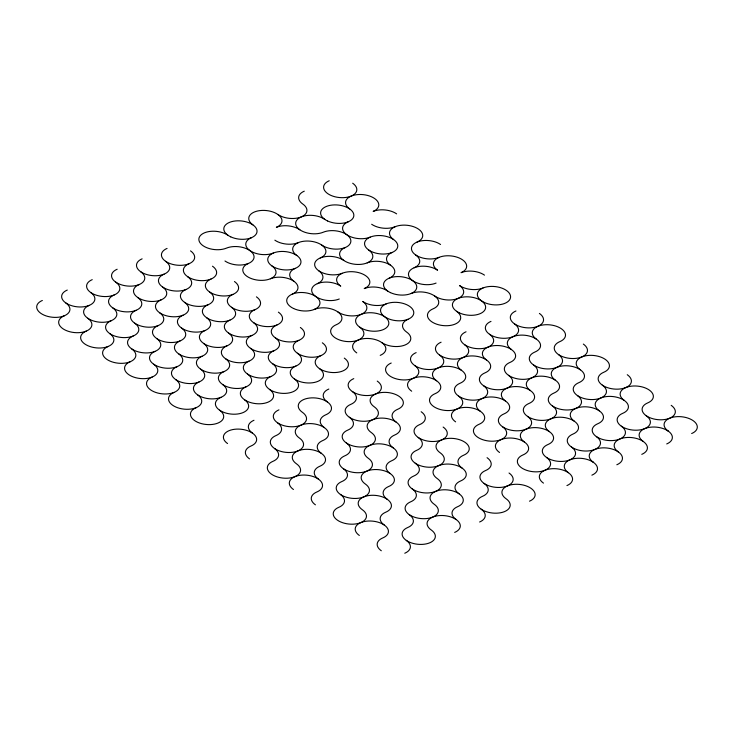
<?xml version="1.0" encoding="UTF-8"?>
<svg xmlns="http://www.w3.org/2000/svg" width="734" height="734" viewBox="0 0 734 734"><rect width="100%" height="100%" fill="white"/><g stroke="black" fill="none" stroke-linecap="round" stroke-linejoin="round"><path stroke-width="1.1" d="M543.472 483.119A16.68 9.157 5.7 0 1 544.967 470.255A16.68 9.157 5.7 0 0 546.454 457.392A16.68 9.157 5.7 0 1 547.949 444.529A16.68 9.157 5.7 0 0 549.436 431.665A16.68 9.157 5.7 0 1 550.931 418.802A16.68 9.157 5.7 0 0 552.418 405.939A16.68 9.157 5.7 0 1 553.913 393.075A16.68 9.157 5.7 0 0 555.399 380.203A16.68 9.157 5.7 0 1 556.895 367.339A16.68 9.157 5.7 0 0 558.381 354.476A16.68 9.157 5.7 0 1 559.877 341.613A16.68 9.157 5.7 0 0 561.363 328.749A16.68 9.157 5.7 0 0 537.903 326.3A16.68 9.157 5.7 0 1 514.451 323.841A16.68 9.157 5.7 0 1 512.956 336.704A16.68 9.157 5.7 0 0 511.47 349.567A16.68 9.157 5.7 0 1 509.974 362.431A16.68 9.157 5.7 0 0 508.488 375.294A16.68 9.157 5.7 0 1 506.992 388.158A16.68 9.157 5.7 0 0 505.506 401.021A16.68 9.157 5.7 0 1 504.01 413.893A16.68 9.157 5.7 0 0 502.524 426.757A16.68 9.157 5.7 0 1 501.028 439.62A16.68 9.157 5.7 0 0 499.542 452.483M583.328 344.072A16.68 9.157 5.7 0 1 581.842 356.935A16.68 9.157 5.7 0 0 580.346 369.798A16.68 9.157 5.7 0 1 578.86 382.662A16.68 9.157 5.7 0 0 577.364 395.525A16.68 9.157 5.7 0 1 575.878 408.388A16.68 9.157 5.7 0 0 574.383 421.252A16.68 9.157 5.7 0 1 572.896 434.115A16.68 9.157 5.7 0 0 571.401 446.978A16.68 9.157 5.7 0 1 569.914 459.842A16.68 9.157 5.7 0 0 568.419 472.714A16.68 9.157 5.7 0 0 544.967 470.255A16.68 9.157 5.7 0 1 521.507 467.797A16.68 9.157 5.7 0 1 523.003 454.933A16.68 9.157 5.7 0 0 524.489 442.07A16.68 9.157 5.7 0 1 525.984 429.207A16.68 9.157 5.7 0 0 527.471 416.343A16.68 9.157 5.7 0 1 528.957 403.48A16.68 9.157 5.7 0 0 530.453 390.616A16.68 9.157 5.7 0 1 531.939 377.753A16.68 9.157 5.7 0 0 533.434 364.89A16.68 9.157 5.7 0 1 534.921 352.026A16.68 9.157 5.7 0 0 536.416 339.163A16.68 9.157 5.7 0 1 537.903 326.3A16.68 9.157 5.7 0 0 539.398 313.427M568.419 472.714A16.68 9.157 5.7 0 1 566.932 485.578M558.381 354.476A16.68 9.157 5.7 0 0 581.842 356.935A16.68 9.157 5.7 0 1 605.293 359.385A16.68 9.157 5.7 0 1 603.807 372.248A16.68 9.157 5.7 0 0 602.311 385.121A16.68 9.157 5.7 0 1 600.825 397.984A16.68 9.157 5.7 0 0 599.329 410.847A16.68 9.157 5.7 0 1 597.843 423.711A16.68 9.157 5.7 0 0 596.347 436.574A16.68 9.157 5.7 0 1 594.861 449.437A16.68 9.157 5.7 0 0 593.366 462.301A16.68 9.157 5.7 0 0 569.914 459.842A16.68 9.157 5.7 0 1 546.454 457.392M593.366 462.301A16.68 9.157 5.7 0 1 591.879 475.164M524.489 442.07A16.68 9.157 5.7 0 0 501.028 439.62A16.68 9.157 5.7 0 1 477.577 437.161A16.68 9.157 5.7 0 1 479.063 424.298A16.68 9.157 5.7 0 0 480.559 411.435A16.68 9.157 5.7 0 1 482.045 398.571A16.68 9.157 5.7 0 0 483.541 385.708A16.68 9.157 5.7 0 1 485.027 372.844A16.68 9.157 5.7 0 0 486.523 359.981A16.68 9.157 5.7 0 1 488.009 347.118A16.68 9.157 5.7 0 0 489.505 334.254A16.68 9.157 5.7 0 1 490.991 321.382M549.436 431.665A16.68 9.157 5.7 0 0 525.984 429.207A16.68 9.157 5.7 0 1 502.524 426.757M455.612 421.848A16.68 9.157 5.7 0 1 457.099 408.976A16.68 9.157 5.7 0 0 458.594 396.112A16.68 9.157 5.7 0 1 460.08 383.249A16.68 9.157 5.7 0 0 461.576 370.386A16.68 9.157 5.7 0 1 463.062 357.522A16.68 9.157 5.7 0 0 464.558 344.659A16.68 9.157 5.7 0 1 466.044 331.796M480.559 411.435A16.68 9.157 5.7 0 0 457.099 408.976A16.68 9.157 5.7 0 1 433.647 406.526A16.68 9.157 5.7 0 1 435.134 393.663A16.68 9.157 5.7 0 0 436.629 380.799A16.68 9.157 5.7 0 1 438.115 367.936A16.68 9.157 5.7 0 0 439.611 355.072A16.68 9.157 5.7 0 1 441.097 342.2M505.506 401.021A16.68 9.157 5.7 0 0 482.045 398.571A16.68 9.157 5.7 0 1 458.594 396.112M411.673 391.204A16.68 9.157 5.7 0 1 413.169 378.34A16.68 9.157 5.7 0 0 414.655 365.477A16.68 9.157 5.7 0 1 416.15 352.614M436.629 380.799A16.68 9.157 5.7 0 0 413.169 378.34A16.68 9.157 5.7 0 1 389.708 375.891A16.68 9.157 5.7 0 1 391.204 363.027M461.576 370.386A16.68 9.157 5.7 0 0 438.115 367.936A16.68 9.157 5.7 0 1 414.655 365.477M627.258 374.707A16.68 9.157 5.7 0 1 625.772 387.57A16.68 9.157 5.7 0 0 624.276 400.434A16.68 9.157 5.7 0 1 622.79 413.297A16.68 9.157 5.7 0 0 621.294 426.16A16.68 9.157 5.7 0 1 619.808 439.024A16.68 9.157 5.7 0 0 618.312 451.896A16.68 9.157 5.7 0 0 594.861 449.437A16.68 9.157 5.7 0 1 571.401 446.978M618.312 451.896A16.68 9.157 5.7 0 1 616.826 464.76M574.383 421.252A16.68 9.157 5.7 0 0 550.931 418.802A16.68 9.157 5.7 0 1 527.471 416.343M530.453 390.616A16.68 9.157 5.7 0 0 506.992 388.158A16.68 9.157 5.7 0 1 483.541 385.708M486.523 359.981A16.68 9.157 5.7 0 0 463.062 357.522A16.68 9.157 5.7 0 1 439.611 355.072M602.311 385.121A16.68 9.157 5.7 0 0 625.772 387.57A16.68 9.157 5.7 0 1 649.223 390.029A16.68 9.157 5.7 0 1 647.737 402.893A16.68 9.157 5.7 0 0 646.25 415.756A16.68 9.157 5.7 0 1 644.755 428.619A16.68 9.157 5.7 0 0 643.268 441.483A16.68 9.157 5.7 0 0 619.808 439.024A16.68 9.157 5.7 0 1 596.347 436.574M643.268 441.483A16.68 9.157 5.7 0 1 641.773 454.346M599.329 410.847A16.68 9.157 5.7 0 0 575.878 408.388A16.68 9.157 5.7 0 1 552.418 405.939M555.399 380.203A16.68 9.157 5.7 0 0 531.939 377.753A16.68 9.157 5.7 0 1 508.488 375.294M511.47 349.567A16.68 9.157 5.7 0 0 488.009 347.118A16.68 9.157 5.7 0 1 464.558 344.659M671.197 405.342A16.68 9.157 5.7 0 1 669.702 418.206A16.68 9.157 5.7 0 0 668.215 431.069A16.68 9.157 5.7 0 0 644.755 428.619A16.68 9.157 5.7 0 1 621.294 426.16M668.215 431.069A16.68 9.157 5.7 0 1 666.72 443.942M624.276 400.434A16.68 9.157 5.7 0 0 600.825 397.984A16.68 9.157 5.7 0 1 577.364 395.525M580.346 369.798A16.68 9.157 5.7 0 0 556.895 367.339A16.68 9.157 5.7 0 1 533.434 364.89M536.416 339.163A16.68 9.157 5.7 0 0 512.956 336.704A16.68 9.157 5.7 0 1 489.505 334.254M691.667 433.528A16.68 9.157 5.7 0 0 693.162 420.665A16.68 9.157 5.7 0 0 669.702 418.206A16.68 9.157 5.7 0 1 646.25 415.756M514.451 323.841A16.68 9.157 5.7 0 1 515.938 310.977M421.169 411.728A16.68 9.157 5.7 0 1 419.683 424.591A16.68 9.157 5.7 0 0 418.187 437.455A16.68 9.157 5.7 0 1 416.701 450.318A16.68 9.157 5.7 0 0 415.205 463.182A16.68 9.157 5.7 0 1 413.719 476.054A16.68 9.157 5.7 0 0 412.224 488.917A16.68 9.157 5.7 0 1 410.737 501.781A16.68 9.157 5.7 0 0 409.242 514.644A16.68 9.157 5.7 0 1 407.755 527.507A16.68 9.157 5.7 0 0 406.26 540.371A16.68 9.157 5.7 0 1 404.773 553.234M381.313 550.775A16.68 9.157 5.7 0 1 382.809 537.912A16.68 9.157 5.7 0 0 384.295 525.049A16.68 9.157 5.7 0 1 385.79 512.185A16.68 9.157 5.7 0 0 387.277 499.322A16.68 9.157 5.7 0 1 388.763 486.459A16.68 9.157 5.7 0 0 390.259 473.595A16.68 9.157 5.7 0 1 391.745 460.732A16.68 9.157 5.7 0 0 393.24 447.868A16.68 9.157 5.7 0 1 394.727 435.005A16.68 9.157 5.7 0 0 396.222 422.142A16.68 9.157 5.7 0 1 397.709 409.278A16.68 9.157 5.7 0 0 399.204 396.406A16.68 9.157 5.7 0 0 375.744 393.956A16.68 9.157 5.7 0 1 352.292 391.497A16.68 9.157 5.7 0 1 350.797 404.361A16.68 9.157 5.7 0 0 349.311 417.233A16.68 9.157 5.7 0 1 347.815 430.096A16.68 9.157 5.7 0 0 346.329 442.96A16.68 9.157 5.7 0 1 344.833 455.823A16.68 9.157 5.7 0 0 343.347 468.687A16.68 9.157 5.7 0 1 341.851 481.55A16.68 9.157 5.7 0 0 340.365 494.413A16.68 9.157 5.7 0 1 338.869 507.277A16.68 9.157 5.7 0 0 337.383 520.14A16.68 9.157 5.7 0 0 360.834 522.599A16.68 9.157 5.7 0 1 384.295 525.049M406.26 540.371A16.68 9.157 5.7 0 0 429.72 542.821A16.68 9.157 5.7 0 0 431.207 529.957A16.68 9.157 5.7 0 1 432.702 517.094A16.68 9.157 5.7 0 0 434.189 504.23A16.68 9.157 5.7 0 1 435.684 491.367A16.68 9.157 5.7 0 0 437.17 478.504A16.68 9.157 5.7 0 1 438.666 465.64A16.68 9.157 5.7 0 0 440.152 452.777A16.68 9.157 5.7 0 1 441.648 439.914A16.68 9.157 5.7 0 0 443.134 427.05M359.348 535.462A16.68 9.157 5.7 0 1 360.834 522.599A16.68 9.157 5.7 0 0 362.33 509.735A16.68 9.157 5.7 0 1 363.816 496.872A16.68 9.157 5.7 0 0 365.312 484A16.68 9.157 5.7 0 1 366.798 471.136A16.68 9.157 5.7 0 0 368.294 458.273A16.68 9.157 5.7 0 1 369.78 445.41A16.68 9.157 5.7 0 0 371.276 432.546A16.68 9.157 5.7 0 1 372.762 419.683A16.68 9.157 5.7 0 0 374.257 406.819A16.68 9.157 5.7 0 1 375.744 393.956A16.68 9.157 5.7 0 0 377.239 381.093M387.277 499.322A16.68 9.157 5.7 0 0 363.816 496.872A16.68 9.157 5.7 0 1 340.365 494.413M315.418 504.827A16.68 9.157 5.7 0 1 316.904 491.954A16.68 9.157 5.7 0 0 318.4 479.091A16.68 9.157 5.7 0 1 319.886 466.228A16.68 9.157 5.7 0 0 321.382 453.364A16.68 9.157 5.7 0 1 322.868 440.501A16.68 9.157 5.7 0 0 324.364 427.638A16.68 9.157 5.7 0 1 325.85 414.774A16.68 9.157 5.7 0 0 327.346 401.911A16.68 9.157 5.7 0 1 328.832 389.048M293.453 489.505A16.68 9.157 5.7 0 1 294.94 476.641A16.68 9.157 5.7 0 0 296.435 463.778A16.68 9.157 5.7 0 1 297.921 450.915A16.68 9.157 5.7 0 0 299.417 438.051A16.68 9.157 5.7 0 1 300.903 425.179A16.68 9.157 5.7 0 0 302.399 412.315A16.68 9.157 5.7 0 1 303.885 399.452A16.68 9.157 5.7 0 1 327.346 401.911M318.4 479.091A16.68 9.157 5.7 0 0 294.94 476.641A16.68 9.157 5.7 0 1 271.479 474.182A16.68 9.157 5.7 0 1 272.975 461.319A16.68 9.157 5.7 0 0 274.461 448.456A16.68 9.157 5.7 0 1 275.956 435.592A16.68 9.157 5.7 0 0 277.443 422.729A16.68 9.157 5.7 0 1 278.938 409.866M321.382 453.364A16.68 9.157 5.7 0 0 297.921 450.915A16.68 9.157 5.7 0 1 274.461 448.456M249.514 458.869A16.68 9.157 5.7 0 1 251.01 446.006A16.68 9.157 5.7 0 0 252.496 433.133A16.68 9.157 5.7 0 1 253.992 420.27M227.549 443.547A16.68 9.157 5.7 0 1 229.045 430.684A16.68 9.157 5.7 0 1 252.496 433.133M418.187 437.455A16.68 9.157 5.7 0 0 441.648 439.914A16.68 9.157 5.7 0 1 465.099 442.363A16.68 9.157 5.7 0 1 463.613 455.227A16.68 9.157 5.7 0 0 462.117 468.099A16.68 9.157 5.7 0 1 460.631 480.963A16.68 9.157 5.7 0 0 459.135 493.826A16.68 9.157 5.7 0 1 457.649 506.689A16.68 9.157 5.7 0 0 456.153 519.553A16.68 9.157 5.7 0 0 432.702 517.094A16.68 9.157 5.7 0 1 409.242 514.644M456.153 519.553A16.68 9.157 5.7 0 1 454.667 532.416M390.259 473.595A16.68 9.157 5.7 0 0 366.798 471.136A16.68 9.157 5.7 0 1 343.347 468.687M324.364 427.638A16.68 9.157 5.7 0 0 300.903 425.179A16.68 9.157 5.7 0 1 277.443 422.729M487.064 457.686A16.68 9.157 5.7 0 1 485.578 470.549A16.68 9.157 5.7 0 0 484.082 483.412A16.68 9.157 5.7 0 1 482.596 496.276A16.68 9.157 5.7 0 0 481.1 509.139A16.68 9.157 5.7 0 1 479.614 522.002M459.135 493.826A16.68 9.157 5.7 0 0 435.684 491.367A16.68 9.157 5.7 0 1 412.224 488.917M393.24 447.868A16.68 9.157 5.7 0 0 369.78 445.41A16.68 9.157 5.7 0 1 346.329 442.96M481.1 509.139A16.68 9.157 5.7 0 0 504.561 511.598A16.68 9.157 5.7 0 0 506.056 498.735A16.68 9.157 5.7 0 1 507.543 485.871A16.68 9.157 5.7 0 0 509.029 473.008M462.117 468.099A16.68 9.157 5.7 0 0 438.666 465.64A16.68 9.157 5.7 0 1 415.205 463.182M396.222 422.142A16.68 9.157 5.7 0 0 372.762 419.683A16.68 9.157 5.7 0 1 349.311 417.233M529.508 501.184A16.68 9.157 5.7 0 0 531.003 488.321A16.68 9.157 5.7 0 0 507.543 485.871A16.68 9.157 5.7 0 1 484.082 483.412M352.292 391.497A16.68 9.157 5.7 0 1 353.779 378.634M234.458 281.517A16.68 9.157 5.7 0 1 232.972 294.38A16.68 9.157 5.7 0 0 231.476 307.243A16.68 9.157 5.7 0 1 229.99 320.107A16.68 9.157 5.7 0 0 228.494 332.979A16.68 9.157 5.7 0 1 227.008 345.842A16.68 9.157 5.7 0 0 225.512 358.706A16.68 9.157 5.7 0 1 224.026 371.569A16.68 9.157 5.7 0 0 222.53 384.433A16.68 9.157 5.7 0 1 221.044 397.296A16.68 9.157 5.7 0 0 219.549 410.159A16.68 9.157 5.7 0 1 218.062 423.023A16.68 9.157 5.7 0 1 194.602 420.573A16.68 9.157 5.7 0 1 196.097 407.7A16.68 9.157 5.7 0 0 197.584 394.837A16.68 9.157 5.7 0 1 199.079 381.974A16.68 9.157 5.7 0 0 200.565 369.11A16.68 9.157 5.7 0 1 202.061 356.247A16.68 9.157 5.7 0 0 203.547 343.384A16.68 9.157 5.7 0 1 205.043 330.52A16.68 9.157 5.7 0 0 206.529 317.657A16.68 9.157 5.7 0 1 208.016 304.793A16.68 9.157 5.7 0 0 209.511 291.93A16.68 9.157 5.7 0 1 210.997 279.067A16.68 9.157 5.7 0 0 212.493 266.203M256.423 296.839A16.68 9.157 5.7 0 1 254.937 309.702A16.68 9.157 5.7 0 0 253.441 322.565A16.68 9.157 5.7 0 1 251.955 335.429A16.68 9.157 5.7 0 0 250.459 348.292A16.68 9.157 5.7 0 1 248.973 361.156A16.68 9.157 5.7 0 0 247.477 374.019A16.68 9.157 5.7 0 1 245.991 386.882A16.68 9.157 5.7 0 0 244.495 399.746A16.68 9.157 5.7 0 1 243.009 412.618A16.68 9.157 5.7 0 1 219.549 410.159M196.097 407.7A16.68 9.157 5.7 0 1 172.637 405.251A16.68 9.157 5.7 0 1 174.123 392.387A16.68 9.157 5.7 0 0 175.619 379.524A16.68 9.157 5.7 0 1 177.105 366.661A16.68 9.157 5.7 0 0 178.601 353.797A16.68 9.157 5.7 0 1 180.087 340.925A16.68 9.157 5.7 0 0 181.582 328.061A16.68 9.157 5.7 0 1 183.069 315.198A16.68 9.157 5.7 0 0 184.564 302.335A16.68 9.157 5.7 0 1 186.051 289.471A16.68 9.157 5.7 0 0 187.546 276.608A16.68 9.157 5.7 0 1 189.033 263.745A16.68 9.157 5.7 0 0 190.528 250.881M221.044 397.296A16.68 9.157 5.7 0 1 197.584 394.837M174.123 392.387A16.68 9.157 5.7 0 1 150.672 389.928A16.68 9.157 5.7 0 1 152.158 377.065A16.68 9.157 5.7 0 0 153.654 364.202A16.68 9.157 5.7 0 1 155.14 351.338A16.68 9.157 5.7 0 0 156.636 338.475A16.68 9.157 5.7 0 1 158.122 325.612A16.68 9.157 5.7 0 0 159.617 312.748A16.68 9.157 5.7 0 1 161.104 299.885A16.68 9.157 5.7 0 0 162.599 287.022A16.68 9.157 5.7 0 1 164.086 274.158A16.68 9.157 5.7 0 0 165.581 261.286A16.68 9.157 5.7 0 1 167.068 248.422M199.079 381.974A16.68 9.157 5.7 0 1 175.619 379.524M152.158 377.065A16.68 9.157 5.7 0 1 128.707 374.615A16.68 9.157 5.7 0 1 130.193 361.752A16.68 9.157 5.7 0 0 131.689 348.879A16.68 9.157 5.7 0 1 133.175 336.016A16.68 9.157 5.7 0 0 134.671 323.153A16.68 9.157 5.7 0 1 136.157 310.289A16.68 9.157 5.7 0 0 137.653 297.426A16.68 9.157 5.7 0 1 139.139 284.563A16.68 9.157 5.7 0 0 140.634 271.699A16.68 9.157 5.7 0 1 142.121 258.836M177.105 366.661A16.68 9.157 5.7 0 1 153.654 364.202M130.193 361.752A16.68 9.157 5.7 0 1 106.742 359.293A16.68 9.157 5.7 0 1 108.228 346.43A16.68 9.157 5.7 0 0 109.724 333.566A16.68 9.157 5.7 0 1 111.21 320.703A16.68 9.157 5.7 0 0 112.706 307.84A16.68 9.157 5.7 0 1 114.192 294.976A16.68 9.157 5.7 0 0 115.688 282.104A16.68 9.157 5.7 0 1 117.174 269.24M155.14 351.338A16.68 9.157 5.7 0 1 131.689 348.879M108.228 346.43A16.68 9.157 5.7 0 1 84.777 343.971A16.68 9.157 5.7 0 1 86.263 331.107A16.68 9.157 5.7 0 0 87.75 318.244A16.68 9.157 5.7 0 1 89.245 305.381A16.68 9.157 5.7 0 0 90.732 292.517A16.68 9.157 5.7 0 1 92.227 279.654M133.175 336.016A16.68 9.157 5.7 0 1 109.724 333.566M86.263 331.107A16.68 9.157 5.7 0 1 62.803 328.658A16.68 9.157 5.7 0 1 64.298 315.794A16.68 9.157 5.7 0 0 65.785 302.931A16.68 9.157 5.7 0 1 67.28 290.058M111.21 320.703A16.68 9.157 5.7 0 1 87.75 318.244M64.298 315.794A16.68 9.157 5.7 0 1 40.838 313.335A16.68 9.157 5.7 0 1 42.333 300.472M89.245 305.381A16.68 9.157 5.7 0 1 65.785 302.931M278.388 312.152A16.68 9.157 5.7 0 1 276.901 325.024A16.68 9.157 5.7 0 0 275.406 337.888A16.68 9.157 5.7 0 1 273.92 350.751A16.68 9.157 5.7 0 0 272.424 363.614A16.68 9.157 5.7 0 1 270.938 376.478A16.68 9.157 5.7 0 0 269.442 389.341A16.68 9.157 5.7 0 1 267.956 402.204A16.68 9.157 5.7 0 1 244.495 399.746M245.991 386.882A16.68 9.157 5.7 0 1 222.53 384.433M224.026 371.569A16.68 9.157 5.7 0 1 200.565 369.11M202.061 356.247A16.68 9.157 5.7 0 1 178.601 353.797M180.087 340.925A16.68 9.157 5.7 0 1 156.636 338.475M158.122 325.612A16.68 9.157 5.7 0 1 134.671 323.153M136.157 310.289A16.68 9.157 5.7 0 1 112.706 307.84M114.192 294.976A16.68 9.157 5.7 0 1 90.732 292.517M300.353 327.474A16.68 9.157 5.7 0 1 298.866 340.337A16.68 9.157 5.7 0 0 297.371 353.201A16.68 9.157 5.7 0 1 295.885 366.064A16.68 9.157 5.7 0 0 294.389 378.928A16.68 9.157 5.7 0 1 292.903 391.8A16.68 9.157 5.7 0 1 269.442 389.341M270.938 376.478A16.68 9.157 5.7 0 1 247.477 374.019M248.973 361.156A16.68 9.157 5.7 0 1 225.512 358.706M227.008 345.842A16.68 9.157 5.7 0 1 203.547 343.384M205.043 330.52A16.68 9.157 5.7 0 1 181.582 328.061M183.069 315.198A16.68 9.157 5.7 0 1 159.617 312.748M161.104 299.885A16.68 9.157 5.7 0 1 137.653 297.426M139.139 284.563A16.68 9.157 5.7 0 1 115.688 282.104M322.327 342.796A16.68 9.157 5.7 0 1 320.831 355.66A16.68 9.157 5.7 0 0 319.345 368.523A16.68 9.157 5.7 0 1 317.85 381.386A16.68 9.157 5.7 0 1 294.389 378.928M295.885 366.064A16.68 9.157 5.7 0 1 272.424 363.614M273.92 350.751A16.68 9.157 5.7 0 1 250.459 348.292M251.955 335.429A16.68 9.157 5.7 0 1 228.494 332.979M229.99 320.107A16.68 9.157 5.7 0 1 206.529 317.657M208.016 304.793A16.68 9.157 5.7 0 1 184.564 302.335M186.051 289.471A16.68 9.157 5.7 0 1 162.599 287.022M164.086 274.158A16.68 9.157 5.7 0 1 140.634 271.699M344.292 358.109A16.68 9.157 5.7 0 1 342.796 370.973A16.68 9.157 5.7 0 1 319.345 368.523M320.831 355.66A16.68 9.157 5.7 0 1 297.371 353.201M298.866 340.337A16.68 9.157 5.7 0 1 275.406 337.888M276.901 325.024A16.68 9.157 5.7 0 1 253.441 322.565M254.937 309.702A16.68 9.157 5.7 0 1 231.476 307.243M232.972 294.38A16.68 9.157 5.7 0 1 209.511 291.93M210.997 279.067A16.68 9.157 5.7 0 1 187.546 276.608M189.033 263.745A16.68 9.157 5.7 0 1 165.581 261.286M352.687 183.225A16.68 9.157 5.7 0 1 351.191 196.088A16.68 9.157 5.7 0 0 349.705 208.951M329.227 180.766A16.68 9.157 5.7 0 0 327.74 193.629A16.68 9.157 5.7 0 0 351.191 196.088A16.68 9.157 5.7 0 1 374.652 198.538A16.68 9.157 5.7 0 1 373.166 211.401A16.68 9.157 5.7 0 1 396.617 213.86M436.079 283.085A16.68 9.157 5.7 0 1 412.618 280.636A16.68 9.157 5.7 0 1 414.114 267.772A16.68 9.157 5.7 0 0 415.6 254.909A16.68 9.157 5.7 0 1 417.096 242.046A16.68 9.157 5.7 0 0 418.582 229.173A16.68 9.157 5.7 0 0 395.131 226.723A16.68 9.157 5.7 0 1 371.67 224.265M393.635 239.587A16.68 9.157 5.7 0 1 395.131 226.723M484.486 275.131A16.68 9.157 5.7 0 0 461.025 272.681A16.68 9.157 5.7 0 0 462.521 259.818A16.68 9.157 5.7 0 0 439.06 257.359A16.68 9.157 5.7 0 1 415.6 254.909M417.096 242.046A16.68 9.157 5.7 0 1 440.547 244.495M439.06 257.359A16.68 9.157 5.7 0 0 437.565 270.222A16.68 9.157 5.7 0 0 414.114 267.772M389.167 278.177A16.68 9.157 5.7 0 0 390.653 265.313A16.68 9.157 5.7 0 1 392.149 252.45M482.99 287.994A16.68 9.157 5.7 0 1 459.539 285.544A16.68 9.157 5.7 0 1 458.044 298.408A16.68 9.157 5.7 0 1 434.583 295.949A16.68 9.157 5.7 0 0 411.132 293.499M304.28 191.179A16.68 9.157 5.7 0 0 302.793 204.043A16.68 9.157 5.7 0 1 301.298 216.906A16.68 9.157 5.7 0 0 299.811 229.77A16.68 9.157 5.7 0 0 276.351 227.311A16.68 9.157 5.7 0 0 277.847 214.447A16.68 9.157 5.7 0 0 301.298 216.906A16.68 9.157 5.7 0 1 324.758 219.356M370.184 237.128A16.68 9.157 5.7 0 1 346.723 234.678A16.68 9.157 5.7 0 0 323.263 232.219A16.68 9.157 5.7 0 1 299.811 229.77M348.21 221.815A16.68 9.157 5.7 0 0 346.723 234.678A16.68 9.157 5.7 0 1 345.237 247.542A16.68 9.157 5.7 0 0 343.741 260.405A16.68 9.157 5.7 0 0 320.281 257.946A16.68 9.157 5.7 0 0 318.795 270.818A16.68 9.157 5.7 0 1 317.299 283.682A16.68 9.157 5.7 0 0 315.813 296.545A16.68 9.157 5.7 0 0 339.273 298.995M345.237 247.542A16.68 9.157 5.7 0 1 321.776 245.083A16.68 9.157 5.7 0 0 298.316 242.633A16.68 9.157 5.7 0 1 274.865 240.174M368.688 250A16.68 9.157 5.7 0 1 367.202 262.864A16.68 9.157 5.7 0 1 343.741 260.405M367.202 262.864A16.68 9.157 5.7 0 1 390.653 265.313M434.583 295.949A16.68 9.157 5.7 0 1 433.097 308.821A16.68 9.157 5.7 0 0 431.601 321.685A16.68 9.157 5.7 0 0 455.062 324.134A16.68 9.157 5.7 0 0 456.557 311.271M252.9 224.861A16.68 9.157 5.7 0 1 254.386 211.998A16.68 9.157 5.7 0 1 277.847 214.447M296.83 255.496A16.68 9.157 5.7 0 1 298.316 242.633M321.776 245.083A16.68 9.157 5.7 0 1 320.281 257.946M387.671 291.04A16.68 9.157 5.7 0 0 364.22 288.59A16.68 9.157 5.7 0 0 365.706 275.727A16.68 9.157 5.7 0 0 342.255 273.268A16.68 9.157 5.7 0 1 318.795 270.818M386.185 303.904A16.68 9.157 5.7 0 1 362.724 301.454A16.68 9.157 5.7 0 1 361.238 314.317A16.68 9.157 5.7 0 1 337.778 311.858A16.68 9.157 5.7 0 0 314.317 309.409M342.255 273.268A16.68 9.157 5.7 0 0 340.759 286.132A16.68 9.157 5.7 0 0 317.299 283.682M292.352 294.086A16.68 9.157 5.7 0 0 293.848 281.223A16.68 9.157 5.7 0 1 295.334 268.36M408.15 319.226A16.68 9.157 5.7 0 0 406.654 332.089A16.68 9.157 5.7 0 1 405.168 344.952A16.68 9.157 5.7 0 1 381.708 342.503A16.68 9.157 5.7 0 0 358.256 340.044A16.68 9.157 5.7 0 1 334.796 337.594A16.68 9.157 5.7 0 1 336.291 324.722A16.68 9.157 5.7 0 0 337.778 311.858M273.369 253.037A16.68 9.157 5.7 0 1 249.918 250.588A16.68 9.157 5.7 0 0 226.457 248.129A16.68 9.157 5.7 0 1 202.997 245.679A16.68 9.157 5.7 0 1 204.492 232.816A16.68 9.157 5.7 0 1 227.944 235.265M251.404 237.724A16.68 9.157 5.7 0 0 249.918 250.588A16.68 9.157 5.7 0 1 248.422 263.451A16.68 9.157 5.7 0 0 246.936 276.314A16.68 9.157 5.7 0 0 270.387 278.773A16.68 9.157 5.7 0 1 293.848 281.223M248.422 263.451A16.68 9.157 5.7 0 1 224.971 260.992M271.883 265.901A16.68 9.157 5.7 0 1 270.387 278.773M359.743 327.18A16.68 9.157 5.7 0 1 358.256 340.044A16.68 9.157 5.7 0 0 356.761 352.907M381.708 342.503A16.68 9.157 5.7 0 1 380.221 355.366M327.511 220.934A16.68 9.157 5.7 0 0 353.77 216.227A16.68 9.157 5.7 0 0 330.41 205.3A16.68 9.157 5.7 0 0 327.511 220.934M371.45 251.569A16.68 9.157 5.7 0 0 397.7 246.863A16.68 9.157 5.7 0 0 374.349 235.935A16.68 9.157 5.7 0 0 371.45 251.569M484.256 302.436A16.68 9.157 5.7 0 0 510.506 297.729A16.68 9.157 5.7 0 0 487.156 286.801A16.68 9.157 5.7 0 0 484.256 302.436M459.31 312.849A16.68 9.157 5.7 0 0 485.559 308.142A16.68 9.157 5.7 0 0 462.209 297.215A16.68 9.157 5.7 0 0 459.31 312.849M390.433 292.618A16.68 9.157 5.7 0 0 416.683 287.911A16.68 9.157 5.7 0 0 393.332 276.984A16.68 9.157 5.7 0 0 390.433 292.618M230.705 236.843A16.68 9.157 5.7 0 0 256.955 232.137A16.68 9.157 5.7 0 0 233.605 221.209A16.68 9.157 5.7 0 0 230.705 236.843M274.635 267.479A16.68 9.157 5.7 0 0 300.885 262.772A16.68 9.157 5.7 0 0 277.535 251.845A16.68 9.157 5.7 0 0 274.635 267.479M387.451 318.345A16.68 9.157 5.7 0 0 413.701 313.638A16.68 9.157 5.7 0 0 390.35 302.711A16.68 9.157 5.7 0 0 387.451 318.345M362.504 328.759A16.68 9.157 5.7 0 0 388.754 324.052A16.68 9.157 5.7 0 0 365.404 313.124A16.68 9.157 5.7 0 0 362.504 328.759M293.618 308.528A16.68 9.157 5.7 0 0 319.877 303.821A16.68 9.157 5.7 0 0 296.518 292.894A16.68 9.157 5.7 0 0 293.618 308.528"/></g></svg>
